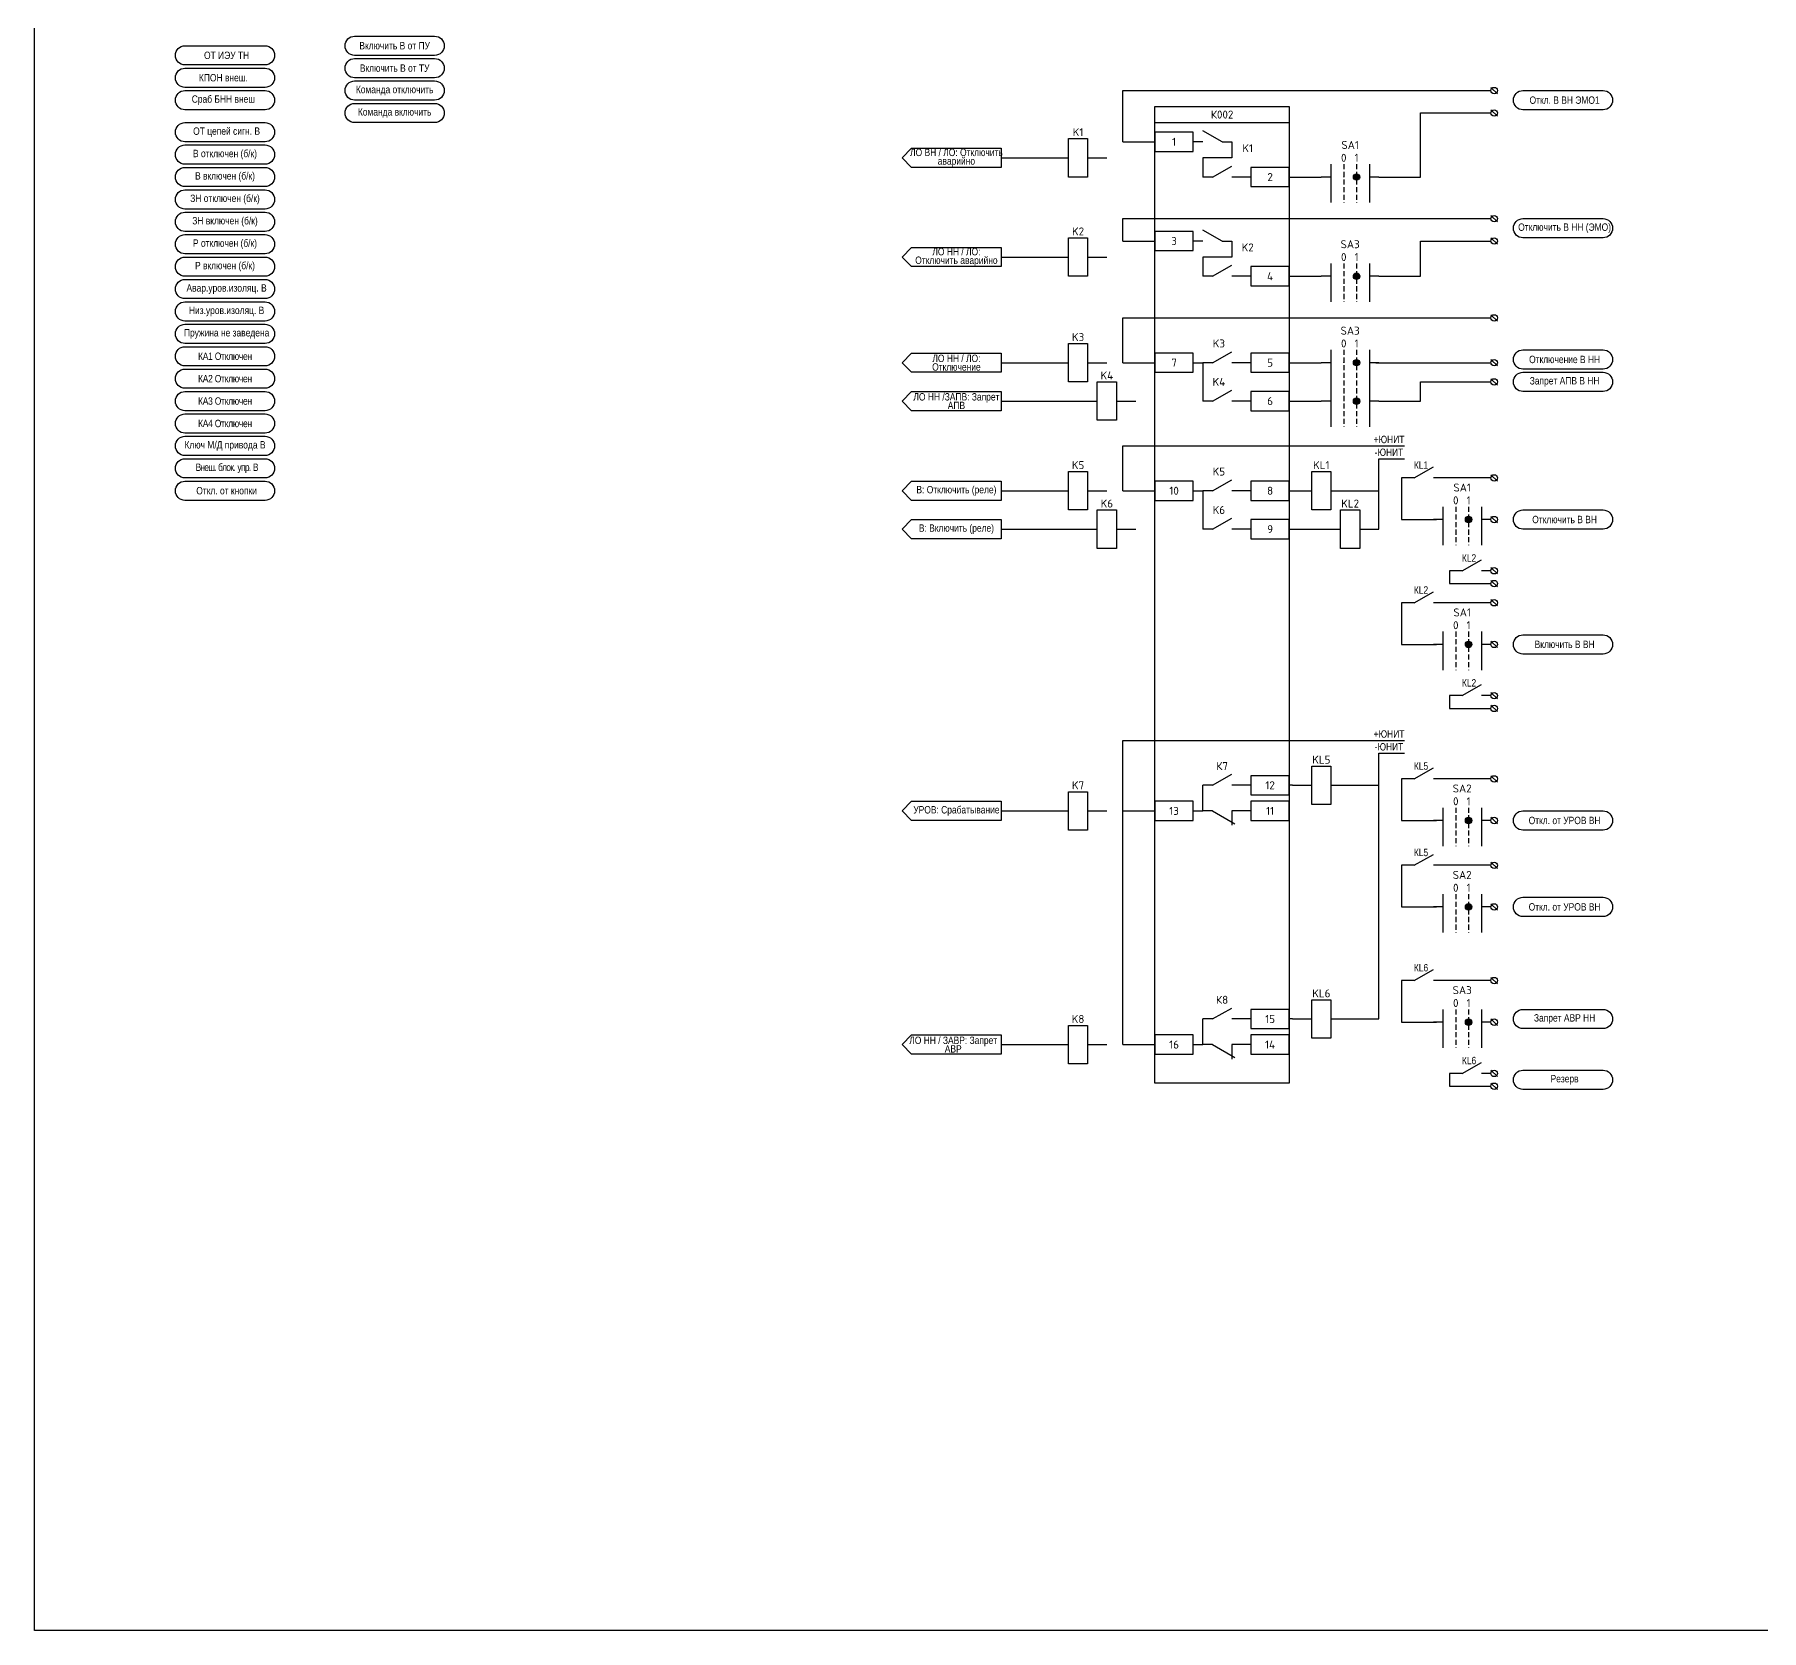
# Model space of a CAD drawing. Header units: millimetres. Extents: x 1491 to 6632, y -558 to 938.
# Drawn here: x 2745 to 3284, y -171 to 328 of the extents above; entities that cross this region are included whole.
import ezdxf
from ezdxf.enums import TextEntityAlignment as Align

# ---------------------------------------------------------------- set-up
doc = ezdxf.new("R2010")
doc.units = ezdxf.units.MM
doc.set_wipeout_variables(frame=1)
doc.linetypes.add('HIDDEN', pattern=[9.525, 6.35, -3.175])
doc.layers.add('_ОРЗ_0.3', color=7, linetype='Continuous', lineweight=30)
doc.layers.add('TEXT', color=7, linetype='Continuous', lineweight=25)
doc.layers.add('Основная', color=7, linetype='Continuous')
doc.styles.add('2.5_Gost_RD', font='ARIALN.TTF', dxfattribs={"height": 2.5})
doc.styles.add('2.5_ISOCPEUR', font='isocpeur.ttf', dxfattribs={"width": 0.9, "height": 2.5})
doc.styles.add('2.5_ISOCPEUR_1', font='isocpeur.ttf', dxfattribs={"height": 2.5})

# ---------------------------------------------------------------- blocks, each defined once
blk = doc.blocks.new('SPEC_COS_H')
at = {"layer": 'Основная', "color": 0}
blk.add_line((0, 0), (6, 3.43), dxfattribs=at)
blk = doc.blocks.new('*U106')
blk.add_lwpolyline([(0, 3), (-12, 3), (-12, -3), (0, -3)], close=True)
at = {"layer": 'Основная', "color": 0}
for p, q in [((-24, 0), (-27, 0)), ((-12, 0), (-18, 0))]:
    blk.add_line(p, q, dxfattribs=at)
at = {"ltscale": 0.25}
blk.add_blockref('SPEC_COS_H', (-24, 0), dxfattribs=at)
at = {"layer": 'Основная', "style": '2.5_ISOCPEUR'}
for tag, p in [('ОУ', (-13, 9)), ('K', (-13, 9)), ('В', (-6, 0))]:
    blk.add_attdef(tag, text='', height=2.5, dxfattribs=at).set_placement(p, align=Align.MIDDLE_CENTER)
blk = doc.blocks.new('*U42')
at = {"layer": 'Основная', "color": 0}
for p, q in [((0, 0), (2, 0)), ((2, 0), (40, 0)), ((40, 0), (42, 0))]:
    blk.add_line(p, q, dxfattribs=at)
blk = doc.blocks.new('*U53')
blk.add_lwpolyline([(0, 3), (-12, 3), (-12, -3), (0, -3)], close=True)
at = {"layer": 'Основная', "style": '2.5_ISOCPEUR'}
for tag, p in [('ОУ', (-7, 10)), ('В', (-6, 0))]:
    blk.add_attdef(tag, text='', height=2.5, dxfattribs=at).set_placement(p, align=Align.MIDDLE_CENTER)
blk = doc.blocks.new('*U54')
blk.add_lwpolyline([(0, 3), (-12, 3), (-12, -3), (0, -3)], close=True)
at = {"layer": 'Основная', "color": 0}
for p, q in [((-24, 0), (-27, 0)), ((-12, 0), (-18, 0))]:
    blk.add_line(p, q, dxfattribs=at)
at = {"ltscale": 0.25}
blk.add_blockref('SPEC_COS_H', (-24, 0), dxfattribs=at)
at = {"layer": 'Основная', "style": '2.5_ISOCPEUR'}
for tag, p in [('ОУ', (-22, 6)), ('K', (-21, 6)), ('В', (-6, 0))]:
    blk.add_attdef(tag, text='', height=2.5, dxfattribs=at).set_placement(p, align=Align.MIDDLE_CENTER)
blk = doc.blocks.new('*U95')
at = {"layer": 'Основная', "color": 0}
blk.add_line((0, 0), (7, -4), dxfattribs=at)
at = {"layer": 'Основная', "ltscale": 0.35}
blk.add_line((6, 0), (6, -4.5), dxfattribs=at)
blk = doc.blocks.new('*U103')
blk.add_lwpolyline([(0, 3), (-12, 3), (-12, -3), (0, -3)], close=True)
at = {"layer": 'Основная', "color": 0}
for p, q in [((-24, 0), (-27, 0)), ((-12, 0), (-18, 0))]:
    blk.add_line(p, q, dxfattribs=at)
at = {"ltscale": 0.25}
blk.add_blockref('*U95', (-24, 0), dxfattribs=at)
at = {"layer": 'Основная', "style": '2.5_ISOCPEUR'}
for tag, p in [('K', (-21, 6)), ('ОУ', (-22, 4)), ('В', (-6, 0))]:
    blk.add_attdef(tag, text='', height=2.5, dxfattribs=at).set_placement(p, align=Align.MIDDLE_CENTER)
blk = doc.blocks.new('*U107')
blk.add_lwpolyline([(0, 3), (-12, 3), (-12, -3), (0, -3)], close=True)
at = {"layer": 'Основная', "color": 0}
for p, q in [((-24, 0), (-27, 0)), ((-12, 0), (-18, 0))]:
    blk.add_line(p, q, dxfattribs=at)
at = {"ltscale": 0.25}
blk.add_blockref('SPEC_COS_H', (-24, 0), dxfattribs=at)
at = {"layer": 'Основная', "style": '2.5_ISOCPEUR'}
for tag, p in [('ОУ', (-21, 6)), ('K', (-21, 6)), ('В', (-6, 0))]:
    blk.add_attdef(tag, text='', height=2.5, dxfattribs=at).set_placement(p, align=Align.MIDDLE_CENTER)
blk = doc.blocks.new('*U111')
blk.add_wipeout([(1, -0.01), (0.98, -0.18), (0.96, -0.27), (0.94, -0.34), (0.91, -0.42), (0.88, -0.48), (0.85, -0.53), (0.83, -0.56), (0.8, -0.6), (0.75, -0.66), (0.7, -0.71), (0.66, -0.75), (0.64, -0.77), (0.62, -0.79), (0.58, -0.81), (0.53, -0.85), (0.5, -0.86), (0.46, -0.89), (0.41, -0.91), (0.35, -0.94), (0.3, -0.95), (0.23, -0.97), (0.18, -0.98), (0.12, -0.99), (0.06, -1), (0.02, -1), (-0.04, -1), (-0.1, -0.99), (-0.16, -0.99), (-0.24, -0.97), (-0.28, -0.96), (-0.34, -0.94), (-0.39, -0.92), (-0.44, -0.9), (-0.47, -0.88), (-0.52, -0.86), (-0.56, -0.83), (-0.6, -0.8), (-0.64, -0.77), (-0.68, -0.73), (-0.74, -0.67), (-0.77, -0.63), (-0.8, -0.6), (-0.84, -0.54), (-0.87, -0.5), (-0.9, -0.44), (-0.92, -0.38), (-0.94, -0.34), (-0.96, -0.29), (-0.97, -0.23), (-0.99, -0.16), (-1, -0.08), (-1, -0.02), (-1, 0.03), (-0.99, 0.11), (-0.98, 0.18), (-0.97, 0.24), (-0.96, 0.29), (-0.94, 0.34), (-0.92, 0.4), (-0.89, 0.46), (-0.87, 0.5), (-0.84, 0.54), (-0.8, 0.6), (-0.77, 0.64), (-0.71, 0.7), (-0.67, 0.74), (-0.67, 0.74), (-0.68, 0.73), (-0.65, 0.76), (-0.6, 0.8), (-0.56, 0.83), (-0.52, 0.85), (-0.47, 0.88), (-0.42, 0.91), (-0.37, 0.93), (-0.32, 0.95), (-0.27, 0.96), (-0.21, 0.98), (-0.15, 0.99), (-0.08, 1), (-0.03, 1), (0.08, 1), (0.14, 0.99), (0.21, 0.98), (0.34, 0.94), (0.4, 0.92), (0.46, 0.89), (0.52, 0.85), (0.56, 0.83), (0.6, 0.8), (0.64, 0.77), (0.67, 0.74), (0.7, 0.71), (0.75, 0.67), (0.78, 0.63), (0.82, 0.57), (0.84, 0.54), (0.9, 0.43), (0.94, 0.35), (0.96, 0.29), (0.97, 0.23), (0.99, 0.1), (1, 0.03)])
at = {"layer": 'Основная', "ltscale": 0.25}
blk.add_circle((0, 0), 1, dxfattribs=at)
blk = doc.blocks.new('*U109')
at = {"layer": 'Основная', "style": '2.5_ISOCPEUR'}
for tag, p in [('ОУ', (0, 4)), ('В', (0, -3))]:
    blk.add_attdef(tag, text='', height=2.5, dxfattribs=at).set_placement(p, align=Align.MIDDLE_CENTER)
at = {"ltscale": 0.25}
blk.add_blockref('*U111', (0, 0), dxfattribs=at)
at = {"layer": 'Основная', "ltscale": 0.25}
blk.add_line((1, -1), (-1, 1), dxfattribs=at)
blk = doc.blocks.new('*U108')
at = {"ltscale": 0.35}
h = blk.add_hatch(color=256, dxfattribs=at)
edge = h.paths.add_edge_path()
edge.add_arc((-2, 0), 0.01, 0, 360)
h = blk.add_hatch(color=256, dxfattribs=at)
edge = h.paths.add_edge_path()
edge.add_arc((2, 0), 1, 0, 360)
at = {"layer": 'Основная', "color": 0}
for p, q in [((-6, 0), (-9, 0)), ((-6, 4), (-6, -8)), ((6, 4), (6, -8)), ((9, 0), (6, 0))]:
    blk.add_line(p, q, dxfattribs=at)
at = {"layer": 'Основная', "color": 0, "linetype": 'HIDDEN', "ltscale": 0.25}
for p, q in [((-2, 4), (-2, -8)), ((2, 4), (2, -8))]:
    blk.add_line(p, q, dxfattribs=at)
at = {"layer": 'Основная', "ltscale": 0.35}
for centre, radius in [((-2, 0), 0.01), ((2, 0), 1)]:
    blk.add_circle(centre, radius, dxfattribs=at)
at = {"layer": 'Основная', "style": '2.5_ISOCPEUR'}
for tag, p in [('ОУ', (0, 10)), ('ОП1', (-2, 6)), ('ОП2', (2, 6)), ('В1', (-9, -2)), ('В2', (9, -2))]:
    blk.add_attdef(tag, text='', height=2.5, dxfattribs=at).set_placement(p, align=Align.MIDDLE_CENTER)
blk = doc.blocks.new('*U110')
at = {"layer": 'Основная', "color": 0}
for p, q in [((-9, 0), (-3, 0)), ((3, 0), (9, 0))]:
    blk.add_line(p, q, dxfattribs=at)
at = {"layer": 'Основная'}
blk.add_lwpolyline([(-3, 6), (3, 6), (3, -6), (-3, -6)], close=True, dxfattribs=at)
at = {"layer": 'Основная', "style": '2.5_ISOCPEUR'}
for tag, p in [('ОУ', (0, 8)), ('В2', (-7, -2)), ('В1', (7, -2))]:
    blk.add_attdef(tag, text='', height=2.5, dxfattribs=at).set_placement(p, align=Align.MIDDLE_CENTER)

msp = doc.modelspace()

# ---------------------------------------------------------------- linework, layer by layer
at = {"ltscale": 100}
for p, q in [((3119, 294), (3119, 289)), ((3047, 289), (3062, 289)), ((3119, 289), (3110, 289)), ((3110, 289), (3110, 283)), ((3119, 263), (3119, 258)), ((3047, 258), (3062, 258)), ((3119, 258), (3110, 258)), ((3110, 258), (3110, 252)), ((3047, 225), (3062, 225)), ((3107, 225), (3110, 225)), ((3110, 225), (3110, 213)), ((3164, 225), (3200, 225)), ((3047, 213), (3071, 213)), ((3165, 173), (3165, 195)), ((3165, 195), (3173, 195)), ((3176, 189), (3172, 189)), ((3047, 185), (3062, 185)), ((3107, 185), (3110, 185)), ((3110, 185), (3110, 173)), ((3156, 185), (3165, 185)), ((3047, 173), (3071, 173)), ((3162, 173), (3165, 173)), ((3191, 160), (3187, 160)), ((3187, 160), (3187, 156)), ((3187, 156), (3200, 156)), ((3176, 150), (3172, 150)), ((3191, 121), (3187, 121)), ((3187, 121), (3187, 117)), ((3187, 117), (3200, 117)), ((3165, 20), (3165, 103)), ((3165, 103), (3173, 103)), ((3110, 85), (3110, 93)), ((3138, 93), (3137, 93)), ((3156, 93), (3165, 93)), ((3176, 95), (3172, 95)), ((3047, 85), (3062, 85)), ((3107, 85), (3110, 85)), ((3176, 68), (3172, 68)), ((3176, 32), (3172, 32)), ((3110, 12), (3110, 20)), ((3138, 20), (3137, 20)), ((3156, 20), (3165, 20)), ((3047, 12), (3062, 12)), ((3107, 12), (3110, 12)), ((3191, 3), (3187, 3)), ((3187, 3), (3187, -1)), ((3187, -1), (3200, -1))]:
    msp.add_line(p, q, dxfattribs=at)
for points in [[(2745, 701), (3821, 701), (3821, -171), (2745, -171)], [(3019, 88), (3047, 88), (3047, 82), (3019, 82), (3016, 85)]]:
    msp.add_lwpolyline(points, close=True, dxfattribs=at)
at = {"color": 5, "ltscale": 100}
for points in [[(2792, 318, -1), (2792, 324), (2817, 324, -1), (2817, 318)], [(2792, 311, -1), (2792, 317), (2817, 317, -1), (2817, 311)], [(2792, 304, -1), (2792, 310), (2817, 310, -1), (2817, 304)]]:
    msp.add_lwpolyline(points, format="xyb", close=True, dxfattribs=at)
at = {"ltscale": 100}
for points in [[(2845, 321, -1), (2845, 327), (2870, 327, -1), (2870, 321)], [(2845, 314, -1), (2845, 320), (2870, 320, -1), (2870, 314)], [(2845, 307, -1), (2845, 313), (2870, 313, -1), (2870, 307)], [(2845, 300, -1), (2845, 306), (2870, 306, -1), (2870, 300)], [(3210, 173, -1), (3210, 179), (3235, 179, -1), (3235, 173)], [(3210, 134, -1), (3210, 140), (3235, 140, -1), (3235, 134)], [(3210, 79, -1), (3210, 85), (3235, 85, -1), (3235, 79)], [(3210, 52, -1), (3210, 58), (3235, 58, -1), (3235, 52)], [(3210, 17, -1), (3210, 23), (3235, 23, -1), (3235, 17)], [(3210, -2, -1), (3210, 4), (3235, 4, -1), (3235, -2)]]:
    msp.add_lwpolyline(points, format="xyb", close=True, dxfattribs=at)
for points in [[(3085, 294), (3085, 310), (3200, 310)], [(3085, 294), (3095, 294)], [(3110, 294), (3107, 294)], [(3137, 283), (3147, 283)], [(3137, 283), (3147, 283)], [(3085, 263), (3085, 270), (3200, 270)], [(3085, 263), (3095, 263)], [(3110, 263), (3107, 263)], [(3137, 252), (3147, 252)], [(3137, 252), (3147, 252)], [(3137, 252), (3147, 252)], [(3085, 225), (3085, 239), (3200, 239)], [(3085, 225), (3095, 225)], [(3137, 225), (3147, 225)], [(3137, 213), (3147, 213)], [(3085, 185), (3085, 199), (3173, 199)], [(3172, 189), (3172, 176), (3183, 176)], [(3085, 185), (3095, 185)], [(3137, 185), (3139, 185)], [(3137, 173), (3149, 173)], [(3172, 150), (3172, 137), (3183, 137)], [(3085, 12), (3085, 107), (3173, 107)], [(3172, 95), (3172, 82), (3183, 82)], [(3085, 85), (3095, 85)], [(3172, 68), (3172, 55), (3183, 55)], [(3172, 32), (3172, 19), (3183, 19)], [(3085, 12), (3095, 12)]]:
    msp.add_lwpolyline(points, dxfattribs=at)
at = {"color": 4, "ltscale": 100}
msp.add_lwpolyline([(3210, 304, -1), (3210, 310), (3235, 310, -1), (3235, 304)], format="xyb", close=True, dxfattribs=at)
at = {"color": 6, "ltscale": 100}
for points in [[(2792, 294, -1), (2792, 300), (2817, 300, -1), (2817, 294)], [(2792, 287, -1), (2792, 293), (2817, 293, -1), (2817, 287)], [(2792, 280, -1), (2792, 286), (2817, 286, -1), (2817, 280)], [(2792, 273, -1), (2792, 279), (2817, 279, -1), (2817, 273)], [(2792, 266, -1), (2792, 272), (2817, 272, -1), (2817, 266)], [(2792, 259, -1), (2792, 265), (2817, 265, -1), (2817, 259)], [(2792, 252, -1), (2792, 258), (2817, 258, -1), (2817, 252)], [(2792, 245, -1), (2792, 251), (2817, 251, -1), (2817, 245)], [(2792, 238, -1), (2792, 244), (2817, 244, -1), (2817, 238)], [(2792, 231, -1), (2792, 237), (2817, 237, -1), (2817, 231)], [(2792, 224, -1), (2792, 230), (2817, 230, -1), (2817, 224)], [(2792, 217, -1), (2792, 223), (2817, 223, -1), (2817, 217)], [(2792, 210, -1), (2792, 216), (2817, 216, -1), (2817, 210)], [(2792, 203, -1), (2792, 209), (2817, 209, -1), (2817, 203)], [(2792, 196, -1), (2792, 202), (2817, 202, -1), (2817, 196)], [(2792, 189, -1), (2792, 195), (2817, 195, -1), (2817, 189)], [(2792, 182, -1), (2792, 188), (2817, 188, -1), (2817, 182)]]:
    msp.add_lwpolyline(points, format="xyb", close=True, dxfattribs=at)
at = {"color": 1, "ltscale": 100}
msp.add_lwpolyline([(3210, 264, -1), (3210, 270), (3235, 270, -1), (3235, 264)], format="xyb", close=True, dxfattribs=at)
at = {"color": 3, "ltscale": 100}
for points in [[(3210, 223, -1), (3210, 229), (3235, 229, -1), (3235, 223)], [(3210, 216, -1), (3210, 222), (3235, 222, -1), (3235, 216)]]:
    msp.add_lwpolyline(points, format="xyb", close=True, dxfattribs=at)
at = {"layer": '_ОРЗ_0.3', "ltscale": 100}
msp.add_lwpolyline([(3095, 305), (3137, 305), (3137, 0), (3095, 0)], close=True, dxfattribs=at)
at = {"layer": 'Основная', "color": 0}
for p, q in [((3116, 294), (3119, 294)), ((3116, 263), (3119, 263))]:
    msp.add_line(p, q, dxfattribs=at)
at = {"layer": 'Основная', "ltscale": 100}
for points in [[(3047, 292), (3047, 286), (3019, 286), (3016, 289), (3019, 292)], [(3047, 261), (3047, 255), (3019, 255), (3016, 258), (3019, 261)], [(3047, 228), (3047, 222), (3019, 222), (3016, 225), (3019, 228)], [(3047, 216), (3047, 210), (3019, 210), (3016, 213), (3019, 216)], [(3047, 188), (3047, 182), (3019, 182), (3016, 185), (3019, 188)], [(3047, 176), (3047, 170), (3019, 170), (3016, 173), (3019, 176)], [(3047, 15), (3047, 9), (3019, 9), (3016, 12), (3019, 15)]]:
    msp.add_lwpolyline(points, close=True, dxfattribs=at)

# ---------------------------------------------------------------- block references
at = {"ltscale": 0.35}
ref = msp.add_blockref('*U110', (3071, 289), dxfattribs=at)
ref.add_attrib('ОУ', 'K1', dxfattribs={"layer": 'Основная', "height": 2.5, "style": '2.5_ISOCPEUR'}).set_placement((3071, 297), align=Align.MIDDLE_CENTER)
at = {"ltscale": 0.25}
for name, p in [('*U42', (3095, 300)), ('SPEC_COS_H', (3176, 189)), ('SPEC_COS_H', (3191, 160)), ('SPEC_COS_H', (3176, 150)), ('SPEC_COS_H', (3191, 121)), ('SPEC_COS_H', (3176, 95)), ('SPEC_COS_H', (3176, 68)), ('SPEC_COS_H', (3176, 32)), ('SPEC_COS_H', (3191, 3))]:
    msp.add_blockref(name, p, dxfattribs=at)
at = {"ltscale": 0.25, "xscale": -1}
for p in [(3116, 294), (3116, 263)]:
    msp.add_blockref('SPEC_COS_H', p, dxfattribs=at)
at = {"ltscale": 0.35}
ref = msp.add_blockref('*U108', (3156, 283), dxfattribs=at)
ref.add_attrib('ОУ', 'SA1', dxfattribs={"layer": 'Основная', "height": 2.5, "style": '2.5_ISOCPEUR'}).set_placement((3156, 293), align=Align.MIDDLE_CENTER)
ref.add_attrib('ОП1', '0', dxfattribs={"layer": 'Основная', "height": 2.5, "style": '2.5_ISOCPEUR'}).set_placement((3154, 289), align=Align.MIDDLE_CENTER)
ref.add_attrib('ОП2', '1', dxfattribs={"layer": 'Основная', "height": 2.5, "style": '2.5_ISOCPEUR'}).set_placement((3158, 289), align=Align.MIDDLE_CENTER)
ref = msp.add_blockref('*U110', (3071, 258), dxfattribs=at)
ref.add_attrib('ОУ', 'K2', dxfattribs={"layer": 'Основная', "height": 2.5, "style": '2.5_ISOCPEUR'}).set_placement((3071, 266), align=Align.MIDDLE_CENTER)
ref = msp.add_blockref('*U108', (3156, 252), dxfattribs=at)
ref.add_attrib('ОУ', 'SA3', dxfattribs={"layer": 'Основная', "height": 2.5, "style": '2.5_ISOCPEUR'}).set_placement((3156, 262), align=Align.MIDDLE_CENTER)
ref.add_attrib('ОП1', '0', dxfattribs={"layer": 'Основная', "height": 2.5, "style": '2.5_ISOCPEUR'}).set_placement((3154, 258), align=Align.MIDDLE_CENTER)
ref.add_attrib('ОП2', '1', dxfattribs={"layer": 'Основная', "height": 2.5, "style": '2.5_ISOCPEUR'}).set_placement((3158, 258), align=Align.MIDDLE_CENTER)
ref = msp.add_blockref('*U110', (3071, 225), dxfattribs=at)
ref.add_attrib('ОУ', 'K3', dxfattribs={"layer": 'Основная', "height": 2.5, "style": '2.5_ISOCPEUR'}).set_placement((3071, 233), align=Align.MIDDLE_CENTER)
ref = msp.add_blockref('*U108', (3156, 225), dxfattribs=at)
ref.add_attrib('ОУ', 'SA3', dxfattribs={"layer": 'Основная', "height": 2.5, "style": '2.5_ISOCPEUR'}).set_placement((3156, 235), align=Align.MIDDLE_CENTER)
ref.add_attrib('ОП1', '0', dxfattribs={"layer": 'Основная', "height": 2.5, "style": '2.5_ISOCPEUR'}).set_placement((3154, 231), align=Align.MIDDLE_CENTER)
ref.add_attrib('ОП2', '1', dxfattribs={"layer": 'Основная', "height": 2.5, "style": '2.5_ISOCPEUR'}).set_placement((3158, 231), align=Align.MIDDLE_CENTER)
ref = msp.add_blockref('*U110', (3080, 213), dxfattribs=at)
ref.add_attrib('ОУ', 'K4', dxfattribs={"layer": 'Основная', "height": 2.5, "style": '2.5_ISOCPEUR'}).set_placement((3080, 221), align=Align.MIDDLE_CENTER)
msp.add_blockref('*U108', (3156, 213), dxfattribs=at)
ref = msp.add_blockref('*U110', (3071, 185), dxfattribs=at)
ref.add_attrib('ОУ', 'K5', dxfattribs={"layer": 'Основная', "height": 2.5, "style": '2.5_ISOCPEUR'}).set_placement((3071, 193), align=Align.MIDDLE_CENTER)
ref = msp.add_blockref('*U110', (3147, 185), dxfattribs=at)
ref.add_attrib('ОУ', 'KL1', dxfattribs={"layer": 'Основная', "height": 2.5, "style": '2.5_ISOCPEUR'}).set_placement((3147, 193), align=Align.MIDDLE_CENTER)
ref = msp.add_blockref('*U110', (3080, 173), dxfattribs=at)
ref.add_attrib('ОУ', 'K6', dxfattribs={"layer": 'Основная', "height": 2.5, "style": '2.5_ISOCPEUR'}).set_placement((3080, 181), align=Align.MIDDLE_CENTER)
ref = msp.add_blockref('*U110', (3156, 173), dxfattribs=at)
ref.add_attrib('ОУ', 'KL2', dxfattribs={"layer": 'Основная', "height": 2.5, "style": '2.5_ISOCPEUR'}).set_placement((3156, 181), align=Align.MIDDLE_CENTER)
ref = msp.add_blockref('*U110', (3147, 93), dxfattribs=at)
ref.add_attrib('ОУ', 'KL5', dxfattribs={"layer": 'Основная', "height": 2.5, "style": '2.5_ISOCPEUR'}).set_placement((3147, 101), align=Align.MIDDLE_CENTER)
ref = msp.add_blockref('*U110', (3071, 85), dxfattribs=at)
ref.add_attrib('ОУ', 'K7', dxfattribs={"layer": 'Основная', "height": 2.5, "style": '2.5_ISOCPEUR'}).set_placement((3071, 93), align=Align.MIDDLE_CENTER)
ref = msp.add_blockref('*U110', (3147, 20), dxfattribs=at)
ref.add_attrib('ОУ', 'KL6', dxfattribs={"layer": 'Основная', "height": 2.5, "style": '2.5_ISOCPEUR'}).set_placement((3147, 28), align=Align.MIDDLE_CENTER)
ref = msp.add_blockref('*U110', (3071, 12), dxfattribs=at)
ref.add_attrib('ОУ', 'K8', dxfattribs={"layer": 'Основная', "height": 2.5, "style": '2.5_ISOCPEUR'}).set_placement((3071, 20), align=Align.MIDDLE_CENTER)
at = {"layer": '_ОРЗ_0.3', "ltscale": 0.25}
ref = msp.add_blockref('*U53', (3107, 294), dxfattribs=at)
ref.add_attrib('В', '1', dxfattribs={"layer": 'Основная', "height": 2.5, "style": '2.5_ISOCPEUR'}).set_placement((3101, 294), align=Align.MIDDLE_CENTER)
ref = msp.add_blockref('*U106', (3137, 283), dxfattribs=at)
ref.add_attrib('ОУ', 'K1', dxfattribs={"layer": 'Основная', "height": 2.5, "style": '2.5_ISOCPEUR'}).set_placement((3124, 292), align=Align.MIDDLE_CENTER)
ref.add_attrib('В', '2', dxfattribs={"layer": 'Основная', "height": 2.5, "style": '2.5_ISOCPEUR'}).set_placement((3131, 283), align=Align.MIDDLE_CENTER)
ref = msp.add_blockref('*U53', (3107, 263), dxfattribs=at)
ref.add_attrib('В', '3', dxfattribs={"layer": 'Основная', "height": 2.5, "style": '2.5_ISOCPEUR'}).set_placement((3101, 263), align=Align.MIDDLE_CENTER)
ref = msp.add_blockref('*U106', (3137, 252), dxfattribs=at)
ref.add_attrib('ОУ', 'K2', dxfattribs={"layer": 'Основная', "height": 2.5, "style": '2.5_ISOCPEUR'}).set_placement((3124, 261), align=Align.MIDDLE_CENTER)
ref.add_attrib('В', '4', dxfattribs={"layer": 'Основная', "height": 2.5, "style": '2.5_ISOCPEUR'}).set_placement((3131, 252), align=Align.MIDDLE_CENTER)
ref = msp.add_blockref('*U54', (3137, 225), dxfattribs=at)
ref.add_attrib('ОУ', 'K3', dxfattribs={"layer": 'Основная', "height": 2.5, "style": '2.5_ISOCPEUR'}).set_placement((3115, 231), align=Align.MIDDLE_CENTER)
ref.add_attrib('В', '5', dxfattribs={"layer": 'Основная', "height": 2.5, "style": '2.5_ISOCPEUR'}).set_placement((3131, 225), align=Align.MIDDLE_CENTER)
ref = msp.add_blockref('*U53', (3107, 225), dxfattribs=at)
ref.add_attrib('В', '7', dxfattribs={"layer": 'Основная', "height": 2.5, "style": '2.5_ISOCPEUR'}).set_placement((3101, 225), align=Align.MIDDLE_CENTER)
ref = msp.add_blockref('*U54', (3137, 213), dxfattribs=at)
ref.add_attrib('ОУ', 'K4', dxfattribs={"layer": 'Основная', "height": 2.5, "style": '2.5_ISOCPEUR'}).set_placement((3115, 219), align=Align.MIDDLE_CENTER)
ref.add_attrib('В', '6', dxfattribs={"layer": 'Основная', "height": 2.5, "style": '2.5_ISOCPEUR'}).set_placement((3131, 213), align=Align.MIDDLE_CENTER)
ref = msp.add_blockref('*U54', (3137, 185), dxfattribs=at)
ref.add_attrib('ОУ', 'K5', dxfattribs={"layer": 'Основная', "height": 2.5, "style": '2.5_ISOCPEUR'}).set_placement((3115, 191), align=Align.MIDDLE_CENTER)
ref.add_attrib('В', '8', dxfattribs={"layer": 'Основная', "height": 2.5, "style": '2.5_ISOCPEUR'}).set_placement((3131, 185), align=Align.MIDDLE_CENTER)
ref = msp.add_blockref('*U53', (3107, 185), dxfattribs=at)
ref.add_attrib('В', '10', dxfattribs={"layer": 'Основная', "height": 2.5, "style": '2.5_ISOCPEUR'}).set_placement((3101, 185), align=Align.MIDDLE_CENTER)
ref = msp.add_blockref('*U54', (3137, 173), dxfattribs=at)
ref.add_attrib('ОУ', 'K6', dxfattribs={"layer": 'Основная', "height": 2.5, "style": '2.5_ISOCPEUR'}).set_placement((3115, 179), align=Align.MIDDLE_CENTER)
ref.add_attrib('В', '9', dxfattribs={"layer": 'Основная', "height": 2.5, "style": '2.5_ISOCPEUR'}).set_placement((3131, 173), align=Align.MIDDLE_CENTER)
ref = msp.add_blockref('*U107', (3137, 93), dxfattribs=at)
ref.add_attrib('ОУ', 'К7', dxfattribs={"layer": 'Основная', "height": 2.5, "style": '2.5_ISOCPEUR'}).set_placement((3116, 99), align=Align.MIDDLE_CENTER)
ref.add_attrib('В', '12', dxfattribs={"layer": 'Основная', "height": 2.5, "style": '2.5_ISOCPEUR'}).set_placement((3131, 93), align=Align.MIDDLE_CENTER)
ref = msp.add_blockref('*U53', (3107, 85), dxfattribs=at)
ref.add_attrib('В', '13', dxfattribs={"layer": 'Основная', "height": 2.5, "style": '2.5_ISOCPEUR'}).set_placement((3101, 85), align=Align.MIDDLE_CENTER)
ref = msp.add_blockref('*U103', (3137, 85), dxfattribs=at)
ref.add_attrib('В', '11', dxfattribs={"layer": 'Основная', "height": 2.5, "style": '2.5_ISOCPEUR'}).set_placement((3131, 85), align=Align.MIDDLE_CENTER)
ref = msp.add_blockref('*U107', (3137, 20), dxfattribs=at)
ref.add_attrib('ОУ', 'К8', dxfattribs={"layer": 'Основная', "height": 2.5, "style": '2.5_ISOCPEUR'}).set_placement((3116, 26), align=Align.MIDDLE_CENTER)
ref.add_attrib('В', '15', dxfattribs={"layer": 'Основная', "height": 2.5, "style": '2.5_ISOCPEUR'}).set_placement((3131, 20), align=Align.MIDDLE_CENTER)
ref = msp.add_blockref('*U53', (3107, 12), dxfattribs=at)
ref.add_attrib('В', '16', dxfattribs={"layer": 'Основная', "height": 2.5, "style": '2.5_ISOCPEUR'}).set_placement((3101, 12), align=Align.MIDDLE_CENTER)
ref = msp.add_blockref('*U103', (3137, 12), dxfattribs=at)
ref.add_attrib('В', '14', dxfattribs={"layer": 'Основная', "height": 2.5, "style": '2.5_ISOCPEUR'}).set_placement((3131, 12), align=Align.MIDDLE_CENTER)

# ---------------------------------------------------------------- texts
at = {"ltscale": 100, "char_height": 2.3, "attachment_point": 5, "style": '2.5_Gost_RD'}
for s, insert, width in [('\\pxsm0.7;ОТ ИЭУ ТН', (2805, 321), 31), ('\\pxsm0.7;КПОН внеш.', (2804, 314), 31), ('\\pxsm0.7;Сраб БНН внеш', (2804, 307), 30.2779), ('Команда отключить', (2857.5, 310), 31), ('\\pxsm0.7;Откл. В ВН ЭМО1', (3223, 307), 31), ('Команда включить', (2857.5, 303), 31), ('ЗН отключен (б/к)', (2804.5, 276), 31), ('ЗН включен (б/к)', (2804.5, 269), 31), ('\\pxsm0.7;Отключить В НН (ЭМО)', (3223, 267), 31), ('Р отключен (б/к)', (2804.5, 262), 31), ('Р включен (б/к)', (2804.5, 255), 31), ('\\pxsm0.7;Отключение В НН ', (3223, 226), 31), ('\\pxsm0.7;Запрет АПВ В НН ', (3223, 219), 31), ('\\pxsm0.7;В: Отключить (реле)', (3033, 185), 28), ('\\pxsm0.7;В: Включить (реле)', (3033, 173), 28), ('\\pxsm0.7;Отключить В ВН', (3223, 176), 31), ('\\pxsm0.7;Включить В ВН', (3223, 137), 28.5643), ('\\pxsm0.7;Откл. от УРОВ ВН', (3223, 82), 31), ('\\pxsm0.7;Откл. от УРОВ ВН', (3223, 55), 31), ('\\pxsm0.7;Запрет АВР НН', (3223, 20), 31), ('\\pxsm0.7;Резерв', (3223, 1), 31)]:
    msp.add_mtext(s, dxfattribs=dict(at, insert=insert, width=width))
at = {"color": 2, "ltscale": 0.25, "true_color": 0xf1eb1f, "insert": (3116, 302.5), "char_height": 2.5, "width": 42, "attachment_point": 5, "style": '2.5_ISOCPEUR_1'}
msp.add_mtext('{\\C256;К002}', dxfattribs=at)
at = {"color": 6, "ltscale": 100, "insert": (2805, 297), "char_height": 2.3, "width": 31, "attachment_point": 5, "style": '2.5_Gost_RD'}
msp.add_mtext('\\pxsm0.7;ОТ цепей сигн. В', dxfattribs=at)
at = {"color": 0, "ltscale": 100, "insert": (3033, 85), "char_height": 2.3, "width": 28, "attachment_point": 5, "style": '2.5_Gost_RD'}
msp.add_mtext('{\\C256;УРОВ: Срабатывание}', dxfattribs=at)
at = {"layer": 'TEXT', "ltscale": 100, "char_height": 2.3, "attachment_point": 5, "style": '2.5_Gost_RD'}
for s, insert, width in [('Включить В от ПУ', (2857.5, 324), 31), ('Включить В от ТУ', (2857.5, 317), 31), ('В отключен (б/к)', (2804.5, 290), 31), ('\\pxsm0.7;ЛО ВН / ЛО: Отключить аварийно', (3033, 289), 29.7284), ('В включен (б/к)', (2804.5, 283), 31), ('\\pxsm0.7;ЛО НН / ЛО: Отключить аварийно', (3033, 258), 27.1873), ('\\pxsm0.7;Авар.уров.изоляц. В', (2805, 248), 31), ('\\pxsm0.7;Низ.уров.изоляц. В', (2805, 241), 31), ('\\pxsm0.7;Пружина не заведена', (2805, 234), 28), ('\\pxsm0.7;{\\T0.95;КА1 Отключен}', (2804.5, 227), 31), ('\\pxsm0.7;ЛО НН / ЛО: Отключение', (3033, 225), 28), ('\\pxsm0.7;{\\T0.95;КА2 Отключен}', (2804.5, 220), 31), ('\\pxsm0.7;{\\T0.95;КА3 Отключен}', (2804.5, 213), 31), ('\\pxsm0.7;ЛО НН /ЗАПВ: Запрет АПВ', (3033, 213), 28), ('\\pxsm0.7;{\\T0.95;КА4 Отключен}', (2804.5, 206), 31), ('Ключ М/Д привода В', (2804.5, 199), 31), ('\\pxi-3,l4,sm0.7,t4;+ЮНИТ', (3167, 201), 28), ('\\pxi-3,l4,sm0.7,t4;-ЮНИТ', (3167, 197), 28), ('\\pxsm0.7;{\\T0.85;Внеш. блок. упр. В}', (2805, 192), 31), ('\\pxi-3,l4,sm0.7,t4;КL1', (3177, 193), 28), ('\\pxsm0.7;Откл. от кнопки', (2805, 185), 31), ('\\pxi-3,l4,sm0.7,t4;КL2', (3192, 164), 28), ('\\pxi-3,l4,sm0.7,t4;КL2', (3177, 154), 28), ('\\pxi-3,l4,sm0.7,t4;КL2', (3192, 125), 28), ('\\pxi-3,l4,sm0.7,t4;+ЮНИТ', (3167, 109), 28), ('\\pxi-3,l4,sm0.7,t4;-ЮНИТ', (3167, 105), 28), ('\\pxi-3,l4,sm0.7,t4;КL5', (3177, 99), 28), ('\\pxi-3,l4,sm0.7,t4;КL5', (3177, 72), 28), ('\\pxi-3,l4,sm0.7,t4;КL6', (3177, 36), 28), ('\\pxsm0.7;ЛО НН / ЗАВР: Запрет АВР', (3032, 12), 28), ('\\pxi-3,l4,sm0.7,t4;КL6', (3192, 7), 28)]:
    msp.add_mtext(s, dxfattribs=dict(at, insert=insert, width=width))

# ---------------------------------------------------------------- next in the draw order: block references
at = {"ltscale": 0.25}
for p in [(3201, 310), (3201, 303), (3201, 270), (3201, 263), (3201, 239), (3201, 225), (3201, 219), (3201, 189), (3201, 176), (3201, 160), (3201, 150), (3201, 137), (3201, 121), (3201, 95), (3201, 82), (3201, 68), (3201, 55), (3201, 32), (3201, 19), (3201, 3)]:
    msp.add_blockref('*U109', p, dxfattribs=at)

# ---------------------------------------------------------------- next in the draw order: linework, layer by layer
at = {"ltscale": 100}
for p, q in [((3200, 189), (3182, 189)), ((3200, 160), (3197, 160)), ((3200, 150), (3182, 150)), ((3200, 121), (3197, 121)), ((3200, 95), (3182, 95)), ((3200, 68), (3182, 68)), ((3200, 32), (3182, 32)), ((3200, 3), (3197, 3))]:
    msp.add_line(p, q, dxfattribs=at)
for points in [[(3165, 283), (3178, 283), (3178, 303), (3200, 303)], [(3165, 252), (3178, 252), (3178, 263), (3200, 263)], [(3165, 213), (3178, 213), (3178, 219), (3200, 219)]]:
    msp.add_lwpolyline(points, dxfattribs=at)

# ---------------------------------------------------------------- next in the draw order: block references
at = {"ltscale": 0.35}
ref = msp.add_blockref('*U108', (3191, 176), dxfattribs=at)
ref.add_attrib('ОУ', 'SA1', dxfattribs={"layer": 'Основная', "height": 2.5, "style": '2.5_ISOCPEUR'}).set_placement((3191, 186), align=Align.MIDDLE_CENTER)
ref.add_attrib('ОП1', '0', dxfattribs={"layer": 'Основная', "height": 2.5, "style": '2.5_ISOCPEUR'}).set_placement((3189, 182), align=Align.MIDDLE_CENTER)
ref.add_attrib('ОП2', '1', dxfattribs={"layer": 'Основная', "height": 2.5, "style": '2.5_ISOCPEUR'}).set_placement((3193, 182), align=Align.MIDDLE_CENTER)
at = {"ltscale": 0.25}
for p in [(3201, 156), (3201, 117), (3201, -1)]:
    msp.add_blockref('*U109', p, dxfattribs=at)
at = {"ltscale": 0.35}
ref = msp.add_blockref('*U108', (3191, 137), dxfattribs=at)
ref.add_attrib('ОУ', 'SA1', dxfattribs={"layer": 'Основная', "height": 2.5, "style": '2.5_ISOCPEUR'}).set_placement((3191, 147), align=Align.MIDDLE_CENTER)
ref.add_attrib('ОП1', '0', dxfattribs={"layer": 'Основная', "height": 2.5, "style": '2.5_ISOCPEUR'}).set_placement((3189, 143), align=Align.MIDDLE_CENTER)
ref.add_attrib('ОП2', '1', dxfattribs={"layer": 'Основная', "height": 2.5, "style": '2.5_ISOCPEUR'}).set_placement((3193, 143), align=Align.MIDDLE_CENTER)
ref = msp.add_blockref('*U108', (3191, 82), dxfattribs=at)
ref.add_attrib('ОУ', 'SA2', dxfattribs={"layer": 'Основная', "height": 2.5, "style": '2.5_ISOCPEUR'}).set_placement((3191, 92), align=Align.MIDDLE_CENTER)
ref.add_attrib('ОП1', '0', dxfattribs={"layer": 'Основная', "height": 2.5, "style": '2.5_ISOCPEUR'}).set_placement((3189, 88), align=Align.MIDDLE_CENTER)
ref.add_attrib('ОП2', '1', dxfattribs={"layer": 'Основная', "height": 2.5, "style": '2.5_ISOCPEUR'}).set_placement((3193, 88), align=Align.MIDDLE_CENTER)
ref = msp.add_blockref('*U108', (3191, 55), dxfattribs=at)
ref.add_attrib('ОУ', 'SA2', dxfattribs={"layer": 'Основная', "height": 2.5, "style": '2.5_ISOCPEUR'}).set_placement((3191, 65), align=Align.MIDDLE_CENTER)
ref.add_attrib('ОП1', '0', dxfattribs={"layer": 'Основная', "height": 2.5, "style": '2.5_ISOCPEUR'}).set_placement((3189, 61), align=Align.MIDDLE_CENTER)
ref.add_attrib('ОП2', '1', dxfattribs={"layer": 'Основная', "height": 2.5, "style": '2.5_ISOCPEUR'}).set_placement((3193, 61), align=Align.MIDDLE_CENTER)
ref = msp.add_blockref('*U108', (3191, 19), dxfattribs=at)
ref.add_attrib('ОУ', 'SA3', dxfattribs={"layer": 'Основная', "height": 2.5, "style": '2.5_ISOCPEUR'}).set_placement((3191, 29), align=Align.MIDDLE_CENTER)
ref.add_attrib('ОП1', '0', dxfattribs={"layer": 'Основная', "height": 2.5, "style": '2.5_ISOCPEUR'}).set_placement((3189, 25), align=Align.MIDDLE_CENTER)
ref.add_attrib('ОП2', '1', dxfattribs={"layer": 'Основная', "height": 2.5, "style": '2.5_ISOCPEUR'}).set_placement((3193, 25), align=Align.MIDDLE_CENTER)

doc.saveas('drawing.dxf')
